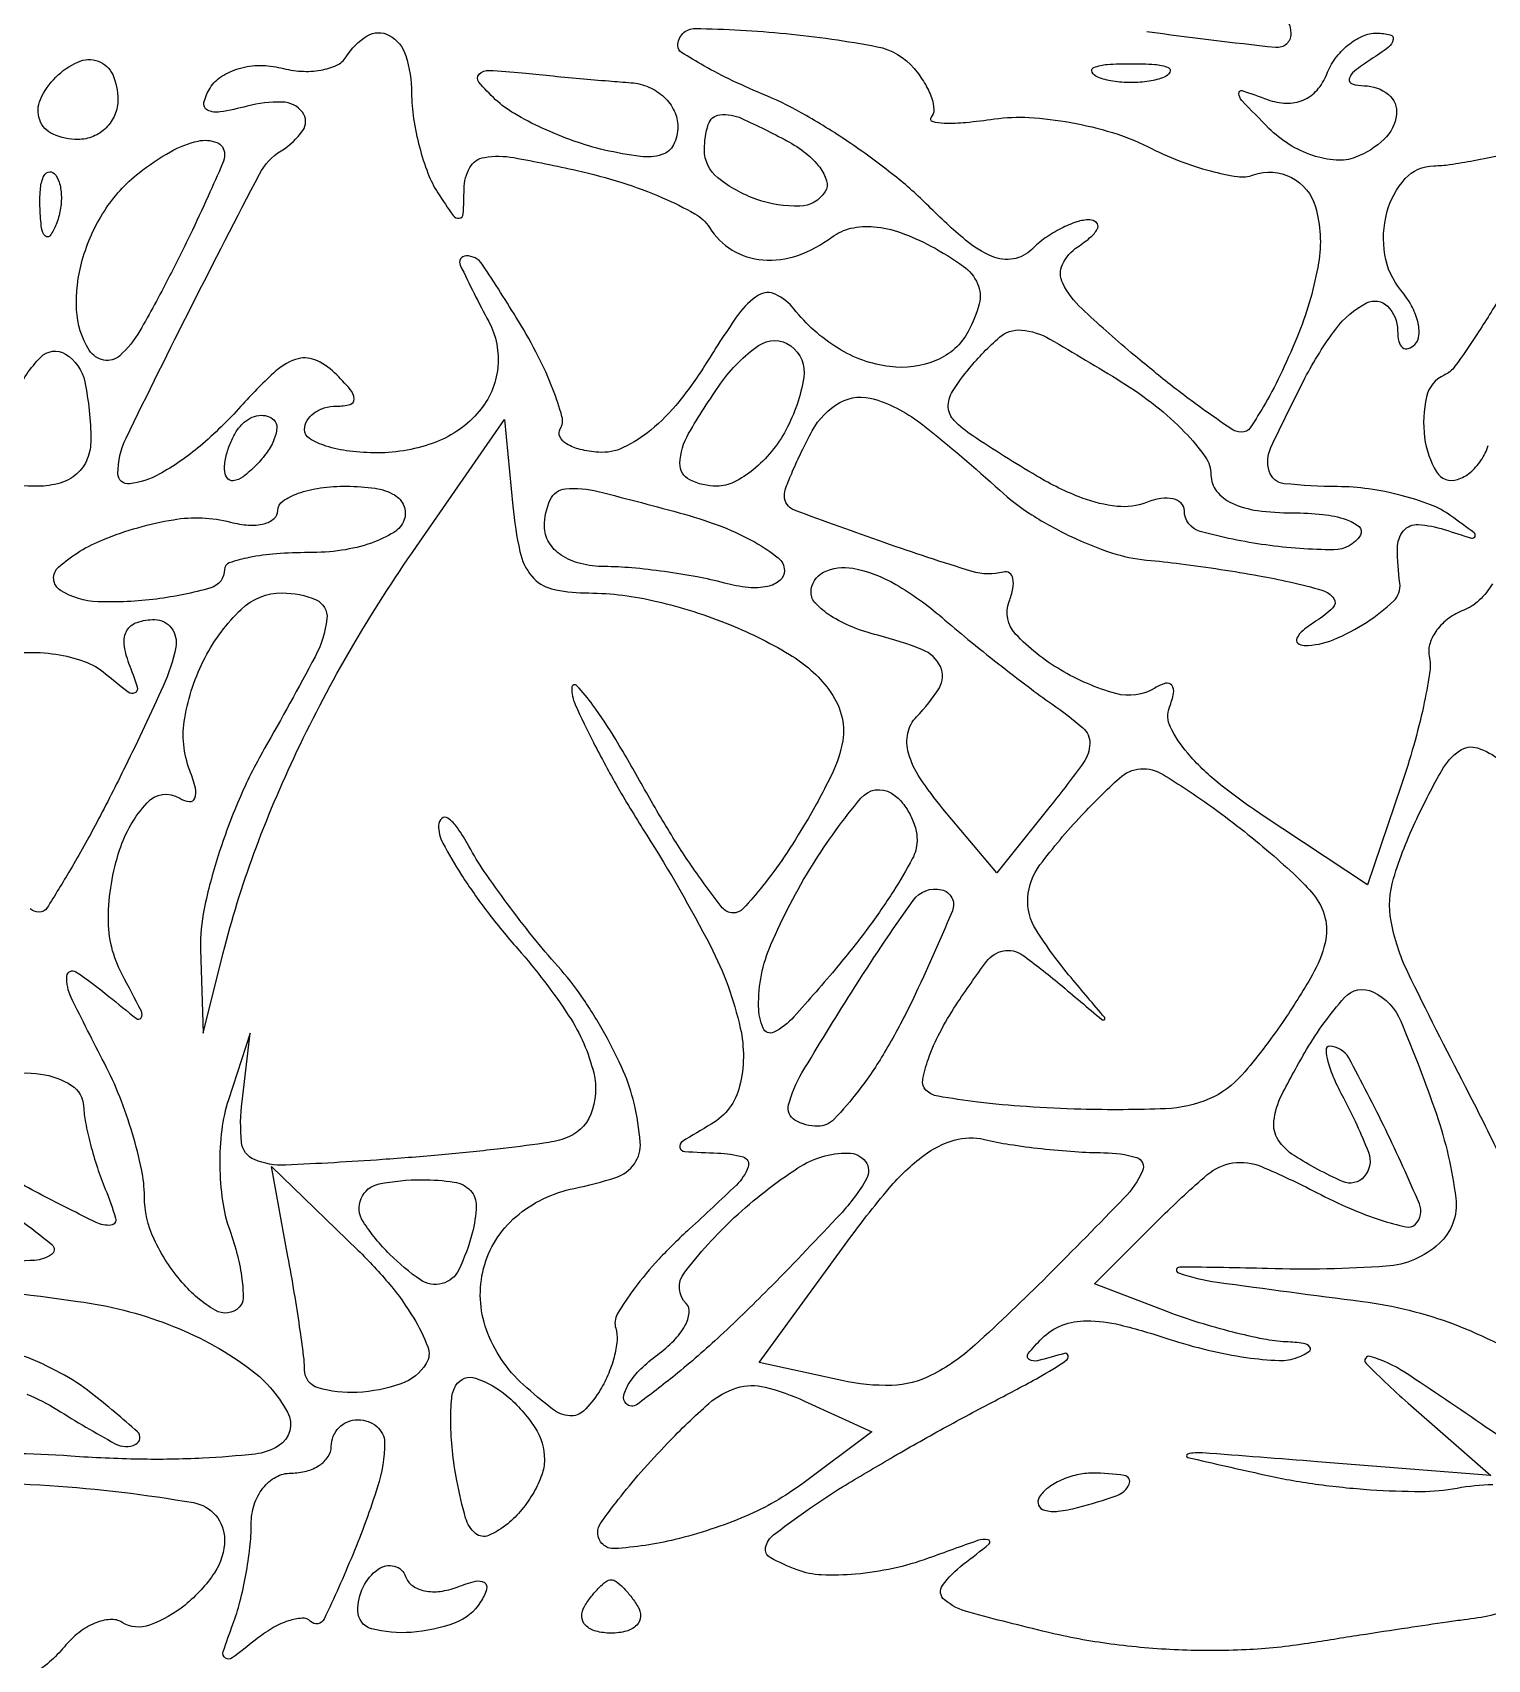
# Model space of a CAD drawing. Header units: inches. Extents: x -279 to 561, y -345 to 342.
# Drawn here: x -210.6333 to -210.2335, y -300.4028 to -299.9559 of the extents above; entities that cross this region are included whole.
import ezdxf

# ---------------------------------------------------------------- set-up
doc = ezdxf.new("R2010")
doc.units = ezdxf.units.IN
doc.header["$LTSCALE"] = 0.5
doc.header["$MEASUREMENT"] = 0

msp = doc.modelspace()

# ---------------------------------------------------------------- linework, layer by layer
for points in [[(-205.72684, -301.74723, -0.00001), (-206.54741, -301.74907, -0.000412)], [(-206.54191, -301.73765, -0.00001), (-205.72683, -301.73995, -0.41338)], [(-210.29224, -299.94954, -0.319395), (-210.28747, -299.95625, -0.445852), (-210.29167, -299.96003, -0.00717), (-210.32711, -299.95571, -0.014095)], [(-210.23212, -300.10734, -0.066848), (-210.23573, -300.11186, -0.099612), (-210.23998, -300.11455, 0.06671), (-210.24411, -300.1168, 0.072967), (-210.24736, -300.12001, 0.08212), (-210.24926, -300.12364, 0.128314), (-210.24948, -300.12714, -0.086656), (-210.24939, -300.13196, -0.014695), (-210.25107, -300.14103, -0.015667), (-210.25373, -300.15167, -0.013376), (-210.25717, -300.16272), (-210.26648, -300.18997), (-210.29562, -300.17068, -0.023706), (-210.30745, -300.16202, -0.04583), (-210.31585, -300.15385, -0.061979), (-210.32059, -300.14669, -0.209748), (-210.32085, -300.14122, 0.042127), (-210.31972, -300.13734, 0.216072), (-210.32022, -300.13521, 0.307895), (-210.32192, -300.13465, 0.069218), (-210.32488, -300.13595, -0.209406), (-210.3356, -300.13747, -0.06593), (-210.35082, -300.13096, -0.069417), (-210.36314, -300.12112, -0.28878), (-210.36491, -300.1122, 0.041749), (-210.36388, -300.10864, 0.098142), (-210.36387, -300.10589, 0.192127), (-210.36483, -300.10438, 0.224594), (-210.36649, -300.10409, -0.141685), (-210.37509, -300.10394, -0.009019), (-210.39927, -300.096, -0.005987), (-210.42393, -300.08708, -0.312561), (-210.42667, -300.08313, -0.091071), (-210.42628, -300.081, -0.01026), (-210.42442, -300.07642, -0.012168), (-210.42196, -300.07102, -0.009602), (-210.41903, -300.06529, -0.144549), (-210.4114, -300.05755, -0.205917), (-210.40191, -300.05661, -0.091126), (-210.3886, -300.06369, -0.017143), (-210.36751, -300.08163, 0.043006), (-210.35871, -300.08836, 0.030893), (-210.34789, -300.09436, 0.031404), (-210.33678, -300.0988, 0.05686), (-210.32721, -300.10079, -0.009073), (-210.3177, -300.10183, -0.005989), (-210.30681, -300.10336, -0.006027), (-210.29625, -300.1051, -0.011605), (-210.28785, -300.10679, -0.016286), (-210.27875, -300.10915, -0.173168), (-210.27571, -300.11137, -0.364943), (-210.27597, -300.11396, -0.051308), (-210.28052, -300.11754, 0.028419), (-210.28415, -300.12013, 0.110021), (-210.28586, -300.12228, 0.34936), (-210.28557, -300.12363, 0.171947), (-210.2838, -300.12425, 0.096981), (-210.27587, -300.1227, 0.047483), (-210.26671, -300.11791, 0.046411), (-210.25923, -300.112, 0.239905), (-210.25754, -300.10717, -0.031708), (-210.25821, -300.09755, -0.176117), (-210.2565, -300.09275, -0.241942), (-210.25251, -300.09105, -0.060432), (-210.24534, -300.09243, 0.003969), (-210.23786, -300.09477, 0.369295), (-210.23689, -300.09435, 0.360133), (-210.23715, -300.0933, 0.003906), (-210.24351, -300.08865, 0.064263), (-210.24915, -300.0856, 0.028727), (-210.25719, -300.08303, 0.027854), (-210.26613, -300.08125, 0.033778), (-210.27465, -300.08063, -0.024602), (-210.28935, -300.07982, -0.302308), (-210.29347, -300.07642, -0.184704), (-210.29299, -300.06989, -0.009804), (-210.28362, -300.05085, -0.041202), (-210.27517, -300.03737, -0.114125), (-210.26668, -300.03019, -0.326518), (-210.26092, -300.03111, -0.198206), (-210.25816, -300.03778, 0.055671), (-210.25783, -300.04074, 0.167549), (-210.25678, -300.04244, 0.255643), (-210.25524, -300.04272, 0.117684), (-210.25346, -300.04162, 0.18098), (-210.25229, -300.03906, 0.079558), (-210.25263, -300.03529, 0.063692), (-210.25434, -300.03094, 0.047527), (-210.25725, -300.02668, -0.133881), (-210.26167, -300.01694, -0.105017), (-210.2611, -300.00531, -0.120172), (-210.25607, -299.99604, -0.208518), (-210.24822, -299.9925, 0.032965), (-210.24386, -299.99216, 0.009632), (-210.23722, -299.99107, 0.009633), (-210.22977, -299.98955, 0.010183)], [(-210.22956, -300.02786, -0.012878), (-210.23637, -300.03881, -0.009524), (-210.2424, -300.04759, -0.133843), (-210.24534, -300.04999, 0.237517), (-210.25022, -300.05595, 0.086629), (-210.25075, -300.06715, 0.105128), (-210.24746, -300.07659, 0.350284), (-210.24171, -300.0787, 0.094371), (-210.23822, -300.07675, 0.069981), (-210.23526, -300.07345, 0.068159), (-210.23325, -300.06937, 0.079679)], [(-210.63561, -300.12622, -0.047708), (-210.62684, -300.12667, -0.051899), (-210.61908, -300.12864, -0.085068), (-210.61322, -300.13202, 0.009078), (-210.60701, -300.13699, 0.274603), (-210.6051, -300.13722, 0.385136), (-210.60445, -300.13575, 0.012781), (-210.60678, -300.12918, -0.060551), (-210.6081, -300.12387, -0.165623), (-210.60733, -300.12014, -0.184294), (-210.60453, -300.11791, -0.077596), (-210.5997, -300.11715, -0.237437), (-210.5951, -300.11947, -0.212083), (-210.59392, -300.12473, -0.057328), (-210.59738, -300.13547, -0.007321), (-210.60777, -300.15744, -0.007626), (-210.61563, -300.17287, -0.012026), (-210.62289, -300.18584, -0.006076), (-210.62931, -300.19639, -0.272986), (-210.6315, -300.19752, -0.148403), (-210.63397, -300.19663, -0.006248)], [(-210.22983, -300.26484, 0.008147), (-210.23953, -300.24547, -0.00695), (-210.25536, -300.21404, -0.068361), (-210.25996, -300.19997, -0.119272), (-210.25928, -300.18829, -0.037468), (-210.2529, -300.17184, -0.016329), (-210.24603, -300.15857, -0.112485), (-210.24115, -300.15316, -0.235252), (-210.2362, -300.15241, -0.094697), (-210.23004, -300.15578, 0.009204)], [(-210.22532, -300.38869, -0.051076), (-210.23985, -300.3919, 0.007864), (-210.24446, -300.3925, 0.000786), (-210.25546, -300.39415, 0.000988), (-210.26856, -300.39615, 0.000785), (-210.2827, -300.39837, -0.027553), (-210.29988, -300.40012, -0.022374), (-210.3184, -300.40016, -0.022226), (-210.337, -300.39854, -0.025972), (-210.35443, -300.3953, -0.006648), (-210.37598, -300.38983, -0.104757), (-210.3827, -300.38641, -0.400055), (-210.38321, -300.38245, -0.072712), (-210.37752, -300.37665, 0.009388), (-210.37039, -300.37102, 0.642127), (-210.37069, -300.36989, 0.128268), (-210.37361, -300.37014, 0.002811), (-210.38712, -300.37499, -0.034343), (-210.39681, -300.37779, -0.031214), (-210.40709, -300.37935, -0.032624), (-210.41648, -300.37957, -0.081202), (-210.42319, -300.37818, -0.031386), (-210.43054, -300.37481, -0.334913), (-210.43184, -300.37201, -0.177892), (-210.42965, -300.36857, -0.010446), (-210.41949, -300.36113, -0.01592), (-210.41067, -300.35536, -0.005482), (-210.39756, -300.34757, -0.005441), (-210.38291, -300.33928, -0.006281), (-210.36877, -300.33172, 0.006545), (-210.35669, -300.32525, 0.023842), (-210.34929, -300.32069, 0.300207), (-210.34872, -300.31931, 0.443558), (-210.34974, -300.3187, -0.011411), (-210.3571, -300.32075, -0.212043), (-210.35942, -300.32036, -0.442898), (-210.35966, -300.31878, -0.024513), (-210.35591, -300.3146, -0.105914), (-210.35038, -300.31099, -0.093205), (-210.34359, -300.30975, -0.05996), (-210.33441, -300.31089, -0.018695), (-210.32105, -300.31476, 0.020816), (-210.31028, -300.31782, 0.023656), (-210.29974, -300.31983, 0.023752), (-210.29074, -300.32067, 0.107885), (-210.28557, -300.31979, 0.045139), (-210.28253, -300.31823, 0.440289), (-210.2823, -300.31696, 0.199963), (-210.28403, -300.31596, 0.020491), (-210.28882, -300.31554, -0.036897), (-210.29494, -300.3148, -0.013481), (-210.30345, -300.31288, -0.01328), (-210.31268, -300.31028, -0.015487), (-210.3213, -300.30731), (-210.34143, -300.29965), (-210.32275, -300.28097, -0.019247), (-210.31057, -300.2697, -0.140143), (-210.30341, -300.26641, -0.139179), (-210.29557, -300.2674, -0.018893), (-210.28043, -300.27451, 0.016709), (-210.27112, -300.27894, 0.025111), (-210.26271, -300.28211, 0.022526), (-210.25587, -300.28397, 0.256756), (-210.25328, -300.28321, 0.306359), (-210.25219, -300.2776, 0.011787), (-210.26143, -300.25731, 0.012185), (-210.27161, -300.23752, 0.274388), (-210.27692, -300.23437, 0.429377), (-210.27784, -300.23534, 0.053519), (-210.27733, -300.23853, 0.037165), (-210.27572, -300.2431, 0.019363), (-210.27307, -300.24854, -0.029529), (-210.26619, -300.26345, -0.276085), (-210.26731, -300.27014, -0.333092), (-210.2733, -300.2715, -0.036296), (-210.28655, -300.2644, -0.107913), (-210.29097, -300.26003, -0.174575), (-210.29217, -300.25493, -0.088942), (-210.28999, -300.2477, -0.015892), (-210.28318, -300.23528, -0.048321), (-210.27276, -300.22099, -0.338515), (-210.26482, -300.21945, -0.179318), (-210.25728, -300.22748, -0.017105), (-210.24751, -300.25302, -0.052346), (-210.24218, -300.27612, -0.242621), (-210.24678, -300.28856, -0.169525), (-210.2613, -300.29478, -0.024678), (-210.29388, -300.29542, 0.006882), (-210.31812, -300.29503, 0.846699), (-210.31839, -300.29661, 0.049537), (-210.30779, -300.29915, 0.00192), (-210.26784, -300.30444, -0.058259), (-210.24259, -300.31073, -0.057756), (-210.21939, -300.32269, -0.079269)], [(-210.63694, -300.28196, -0.020592), (-210.62796, -300.28883, -0.493628), (-210.62807, -300.29156, -0.142824), (-210.63271, -300.29316, -0.004045), (-210.65398, -300.29398, 0.010978)], [(-210.66207, -300.29879, 0.001353), (-210.62081, -300.30442, -0.058035), (-210.59595, -300.31074, -0.064882), (-210.5742, -300.32247, -0.111112), (-210.56322, -300.33485, -0.399808), (-210.56566, -300.34413, -0.11149), (-210.57213, -300.34636, -0.015067), (-210.58654, -300.34751, -0.016758), (-210.60397, -300.34778, -0.013411), (-210.62272, -300.34694, 0.030474), (-210.65575, -300.3466, 0.035354)], [(-210.63487, -300.32994, -0.04486), (-210.62657, -300.33414, 0.013111), (-210.6106, -300.34353, 0.24304), (-210.60492, -300.34369, 0.533764), (-210.60444, -300.34028, 0.01709), (-210.61715, -300.32961, 0.042786), (-210.62557, -300.32411, 0.031168), (-210.63574, -300.31945, 0.031742)], [(-210.22427, -300.3449, -0.027145), (-210.23379, -300.33904, 0.00622), (-210.25624, -300.32389, 0.075154), (-210.26568, -300.31955, 0.772789), (-210.26683, -300.32148, 0.018477), (-210.2545, -300.33306), (-210.23252, -300.35222), (-210.28014, -300.34847, 0.000676), (-210.31175, -300.34602, 0.079146), (-210.31584, -300.34636, 0.790113), (-210.31583, -300.34729, 0.001964), (-210.29479, -300.35206, 0.020372), (-210.28071, -300.35459, 0.017193), (-210.26563, -300.35615, 0.017537), (-210.25178, -300.35662, 0.045289), (-210.24182, -300.3557, -0.041396), (-210.23204, -300.35473, -0.092303)], [(-210.67103, -300.3549, -0.032308), (-210.6286, -300.35499, -0.026018), (-210.58907, -300.35971, -0.365052), (-210.58052, -300.36986, -0.14804), (-210.58327, -300.37895, -0.076052), (-210.59137, -300.38783, -0.081582), (-210.6011, -300.39336, -0.230785), (-210.60867, -300.3926, 0.159572), (-210.61196, -300.3918, 0.080135), (-210.61615, -300.39283, 0.066523), (-210.62057, -300.39543, 0.053336), (-210.62454, -300.39929, -0.040832), (-210.62862, -300.40346, -0.039337), (-210.63336, -300.40696, -0.042017)]]:
    msp.add_lwpolyline(points, format="xyb")
for points in [[(-210.52912, -299.97246, 0.036048), (-210.52856, -299.97957, 0.026469), (-210.52696, -299.98733, 0.026958), (-210.52464, -299.99454, 0.052333), (-210.52191, -299.99993, 0.009483), (-210.5177, -300.00618, 0.283241), (-210.51603, -300.0069, 0.355874), (-210.51493, -300.0057, 0.012244), (-210.51469, -299.99888, -0.126785), (-210.51312, -299.993, -0.227493), (-210.50911, -299.9902, -0.085462), (-210.50101, -299.99027, -0.010571), (-210.48363, -299.99379, -0.021279), (-210.47138, -299.9971, -0.025399), (-210.46017, -300.00127, -0.02544), (-210.45125, -300.00568, -0.127634), (-210.44726, -300.0095, 0.1195), (-210.44102, -300.01566, 0.116622), (-210.4326, -300.01835, 0.103394), (-210.42302, -300.01711, 0.07715), (-210.4136, -300.0121, -0.104119), (-210.40838, -300.00967, -0.079683), (-210.40208, -300.00923, -0.063931), (-210.39474, -300.01085, -0.036514), (-210.38644, -300.01455, -0.031787), (-210.37751, -300.02008, -0.135427), (-210.37358, -300.02491, -0.170154), (-210.37316, -300.03041, -0.057839), (-210.37614, -300.03798, -0.171953), (-210.38487, -300.04593, -0.132201), (-210.39772, -300.04768, -0.107237), (-210.41193, -300.04263, -0.086794), (-210.42404, -300.03184, 0.113609), (-210.42907, -300.02782, 0.256024), (-210.4338, -300.02807, 0.102498), (-210.43931, -300.03329, 0.013682), (-210.44816, -300.04676, -0.031726), (-210.45562, -300.05727, -0.050056), (-210.46339, -300.06513, -0.062056), (-210.47095, -300.06993, -0.130123), (-210.47775, -300.07119, -0.039049), (-210.48282, -300.07041, -0.079034), (-210.48655, -300.06888, -0.140916), (-210.48837, -300.0669, -0.260037), (-210.48827, -300.06479, 0.209261), (-210.48779, -300.06136, 0.024487), (-210.49027, -300.05387, 0.026039), (-210.49432, -300.04485, 0.018474), (-210.49974, -300.03517, 0.010474), (-210.50972, -300.01955, 0.255117), (-210.51414, -300.01724, 0.544762), (-210.51574, -300.01981, 0.012295), (-210.50792, -300.03532, -0.150419), (-210.50544, -300.04804, -0.150674), (-210.51054, -300.05995, -0.125993), (-210.52247, -300.06839, -0.091622), (-210.53853, -300.07136, -0.030371), (-210.5462, -300.07089, -0.047184), (-210.55266, -300.06948, -0.060004), (-210.55716, -300.06742, -0.260947), (-210.55854, -300.06495, -0.136038), (-210.55786, -300.06251, -0.100317), (-210.55596, -300.06042, -0.086604), (-210.55311, -300.05902, -0.07124), (-210.54975, -300.05854, 0.065435), (-210.54604, -300.05805, 0.35515), (-210.54494, -300.05653, 0.166001), (-210.54598, -300.05394, 0.019894), (-210.55026, -300.04938, 0.099378), (-210.55573, -300.0458, 0.182815), (-210.56098, -300.0457, 0.103564), (-210.5671, -300.04943, 0.021202), (-210.576, -300.05854, -0.033846), (-210.58725, -300.06949, -0.050867), (-210.59853, -300.07725, -0.093953), (-210.60662, -300.07987, -0.451647), (-210.60982, -300.07706, -0.113887), (-210.60757, -300.06728, -0.003723), (-210.58959, -300.03108, -0.003287), (-210.57092, -299.99479, -0.134703), (-210.56494, -299.98837, 0.099432), (-210.55902, -299.98283, 0.330103), (-210.5591, -299.97781, 0.227776), (-210.56468, -299.97499, 0.069157), (-210.57434, -299.97613, -0.021386), (-210.5817, -299.97772, -0.15791), (-210.58521, -299.97721, -0.3546), (-210.58618, -299.97511, -0.07642), (-210.5845, -299.97114, -0.114125), (-210.58131, -299.96792, -0.071854), (-210.57646, -299.96576, -0.066134), (-210.57075, -299.96494, -0.066948), (-210.56505, -299.96564, 0.048966), (-210.55946, -299.96653, 0.056882), (-210.55408, -299.96624, 0.065833), (-210.5497, -299.96489, 0.147827), (-210.54713, -299.96261, -0.118157), (-210.5413, -299.95682, -0.267958), (-210.5353, -299.95668, -0.194273), (-210.53071, -299.96229, -0.074136)], [(-210.391, -299.9658, -0.037045), (-210.38813, -299.96983, -0.053121), (-210.38627, -299.97379, -0.066869), (-210.3856, -299.97712, -0.215927), (-210.38638, -299.97918, 0.576675), (-210.38608, -299.98029, 0.059304), (-210.38273, -299.98078, 0.029908), (-210.37678, -299.98058, 0.013255), (-210.36897, -299.97965, -0.051493), (-210.35942, -299.97924, -0.029664), (-210.34797, -299.98061, -0.029365), (-210.33652, -299.98338, -0.043001), (-210.3269, -299.98725, 0.024097), (-210.31822, -299.99112, 0.027833), (-210.30962, -299.99393, 0.028602), (-210.30218, -299.99546, 0.123528), (-210.29773, -299.99502, -0.209139), (-210.28735, -299.99571, -0.206183), (-210.28073, -300.00381, -0.112437), (-210.27989, -300.01918, -0.053189), (-210.28533, -300.03839, -0.014052), (-210.2899, -300.04891, -0.021354), (-210.2945, -300.05774, -0.017163), (-210.29871, -300.06447, -0.260777), (-210.30107, -300.06567, -0.139009), (-210.30398, -300.06471, -0.007605), (-210.31193, -300.05916, -0.011336), (-210.32126, -300.05211, -0.008005), (-210.33143, -300.04378, -0.012216), (-210.34497, -300.03175, -0.088213), (-210.35019, -300.02479, -0.232194), (-210.35025, -300.0196, -0.135662), (-210.34608, -300.01479, 0.03039), (-210.34234, -300.01196, 0.111544), (-210.34058, -300.00959, 0.329115), (-210.34091, -300.00809, 0.177482), (-210.34278, -300.00737, 0.083329), (-210.34632, -300.00791, 0.03837), (-210.35063, -300.00971, 0.036619), (-210.35498, -300.01234, 0.04193), (-210.3587, -300.01548, -0.156117), (-210.36374, -300.01808, -0.141642), (-210.36957, -300.0174, -0.07646), (-210.37694, -300.01289, -0.020817), (-210.38702, -300.00361, 0.028705), (-210.39649, -299.99517, 0.018259), (-210.40839, -299.98642, 0.018337), (-210.42073, -299.97866, 0.032127), (-210.43154, -299.97331, -0.011622), (-210.44091, -299.96914, -0.017772), (-210.4488, -299.96505, -0.012553), (-210.45496, -299.96137, -0.257271), (-210.45597, -299.95954, -0.418869), (-210.45116, -299.9548, -0.020075), (-210.42628, -299.9562, -0.023121), (-210.40117, -299.9598, -0.17409)], [(-210.26549, -299.9633, 0.021149), (-210.27005, -299.96652, 0.167501), (-210.27144, -299.96865, 0.405416), (-210.27065, -299.97002, 0.066727), (-210.26732, -299.97051, -0.168741), (-210.2607, -299.9729, -0.258364), (-210.25847, -299.97843, -0.173698), (-210.26187, -299.98521, -0.099073), (-210.26972, -299.99017, -0.110482), (-210.27505, -299.99096, -0.062228), (-210.28148, -299.98967, -0.057484), (-210.28798, -299.98663, -0.059779), (-210.29353, -299.98222, -0.003948), (-210.30096, -299.97459, -0.181059), (-210.30181, -299.97261, -0.526047), (-210.30084, -299.97187, -0.010538), (-210.29391, -299.97431, 0.082951), (-210.28877, -299.97533, 0.108607), (-210.28408, -299.97444, 0.111085), (-210.28028, -299.9717, 0.089949), (-210.27765, -299.96738, -0.066565), (-210.27528, -299.96303, -0.062902), (-210.2718, -299.95936, -0.06745), (-210.2678, -299.95689, -0.107866), (-210.26389, -299.95608, -0.053381), (-210.26019, -299.95653, -0.412224), (-210.25935, -299.95786, -0.178005), (-210.26067, -299.95993, -0.01849)], [(-210.60982, -299.97429, -0.099038), (-210.61066, -299.97848, -0.097945), (-210.61305, -299.98205, -0.097945), (-210.61662, -299.98444, -0.099038), (-210.62081, -299.98528, -0.103678), (-210.62763, -299.98385, -0.206496), (-210.63132, -299.97989, -0.193059), (-210.6311, -299.97426, -0.091649), (-210.62692, -299.96818, -0.091649), (-210.62084, -299.964, -0.193059), (-210.61521, -299.96378, -0.206496), (-210.61125, -299.96747, -0.103678)], [(-210.32227, -299.96815, -0.057986), (-210.32644, -299.9693, -0.037979), (-210.33143, -299.96967, -0.037979), (-210.33641, -299.9693, -0.057986), (-210.34058, -299.96815, -0.174857), (-210.34212, -299.96678, -0.447206), (-210.34167, -299.96554, -0.078554), (-210.33796, -299.96468, -0.017491), (-210.33143, -299.96446, -0.017491), (-210.32489, -299.96468, -0.078554), (-210.32118, -299.96554, -0.447206), (-210.32073, -299.96678, -0.174857)], [(-210.46879, -299.96969, -0.083816), (-210.4639, -299.97089, -0.087146), (-210.45974, -299.97362, -0.092751), (-210.45695, -299.97744, -0.11193), (-210.45597, -299.98175, -0.11728), (-210.45715, -299.98673, -0.201533), (-210.46034, -299.98945, -0.110004), (-210.46622, -299.98997, -0.024966), (-210.47612, -299.98817, -0.027796), (-210.48455, -299.9857, -0.023008), (-210.49321, -299.98217, -0.023615), (-210.50087, -299.97818, -0.055982), (-210.50602, -299.97435, -0.02741), (-210.51065, -299.96953, -0.391832), (-210.51057, -299.96735, -0.212936), (-210.50782, -299.96629, -0.012597), (-210.4987, -299.967, 0.001847), (-210.49122, -299.96774, 0.001328), (-210.48287, -299.96851, 0.001341), (-210.47491, -299.96921, 0.002901)], [(-210.42598, -299.98564, -0.043331), (-210.42076, -299.98905, -0.065456), (-210.41697, -299.99292, -0.088432), (-210.41509, -299.99663, -0.214579), (-210.41548, -299.99961, -0.254045), (-210.42247, -300.00361, -0.089361), (-210.43427, -300.00175, -0.086563), (-210.44496, -299.99581, -0.226509), (-210.44865, -299.98809, -0.075646), (-210.44759, -299.98113, -0.298821), (-210.4444, -299.97851, -0.135007), (-210.43839, -299.97949, -0.015476)], [(-210.58052, -299.98923, -0.102139), (-210.58106, -299.99188, -0.004125), (-210.58503, -300.00087, -0.007083), (-210.59, -300.01148, -0.004942), (-210.59589, -300.02331, -0.013543), (-210.6038, -300.03783, -0.07675), (-210.60932, -300.04467, -0.237525), (-210.61372, -300.0459, -0.206845), (-210.6177, -300.04316, -0.129568), (-210.62117, -300.03207, -0.079873), (-210.6196, -300.01839, -0.074326), (-210.61355, -300.00493, -0.083749), (-210.60402, -299.99444, -0.037573), (-210.59539, -299.98865, -0.074667), (-210.58773, -299.9857, -0.14911), (-210.58266, -299.9861, -0.308401)], [(-210.6268, -300.00863, -0.054073), (-210.62842, -300.01168, -0.470617), (-210.62976, -300.01181, -0.168741), (-210.63079, -300.00967, -0.018894), (-210.63122, -300.0042, -0.028489), (-210.63114, -299.9991, -0.077125), (-210.63033, -299.99559, -0.208169), (-210.62898, -299.99425, -0.296942), (-210.62738, -299.99459, -0.126455), (-210.62596, -299.99698, -0.060344), (-210.62538, -300.00054, -0.05415), (-210.62565, -300.00462, -0.051402)], [(-210.42625, -300.06508, -0.049479), (-210.4302, -300.07099, -0.049824), (-210.43523, -300.07598, -0.054551), (-210.44053, -300.0794, -0.116656), (-210.44524, -300.08052, -0.115717), (-210.45268, -300.07877, -0.29543), (-210.45538, -300.07422, -0.122986), (-210.453, -300.06606, -0.020619), (-210.44413, -300.05223, -0.088366), (-210.43377, -300.0419, -0.31765), (-210.42494, -300.04197, -0.285355), (-210.42135, -300.05067, -0.082004)], [(-210.33412, -300.05181, -0.028203), (-210.32468, -300.05841, -0.034577), (-210.3167, -300.06563, -0.03703), (-210.31104, -300.07245, -0.155775), (-210.30945, -300.07745, 0.170947), (-210.3079, -300.08185, 0.115351), (-210.30367, -300.08516, 0.075421), (-210.29667, -300.0872, 0.033279), (-210.28704, -300.08784, -0.025907), (-210.2787, -300.08828, -0.05328), (-210.27232, -300.08964, -0.097437), (-210.26876, -300.09163, -0.370513), (-210.2684, -300.09395, -0.261485), (-210.2757, -300.098, -0.032997), (-210.29438, -300.09665, -0.03278), (-210.31244, -300.09293, -0.337496), (-210.31677, -300.08724, 0.199757), (-210.31763, -300.08519, 0.142917), (-210.31983, -300.08399, 0.0938), (-210.3232, -300.0839, 0.051703), (-210.32719, -300.08498, -0.117137), (-210.33524, -300.08605, -0.066666), (-210.34485, -300.08377, -0.042223), (-210.35733, -300.07773, -0.013249), (-210.37491, -300.06667, -0.049738), (-210.37998, -300.06251, -0.185493), (-210.38163, -300.0588, -0.154935), (-210.3805, -300.05451, -0.032055), (-210.37585, -300.04811, -0.039273), (-210.3676, -300.03962, -0.205199), (-210.36154, -300.03764, -0.108955), (-210.35376, -300.04009, -0.007742)], [(-210.61726, -300.0677, -0.095184), (-210.61823, -300.07301, -0.119898), (-210.62109, -300.0771, -0.110073), (-210.62572, -300.07965, -0.071148), (-210.6318, -300.08052, -0.031462), (-210.64236, -300.07985, -0.312593), (-210.64549, -300.07704, -0.158106), (-210.64504, -300.0715, -0.008351), (-210.63786, -300.05501, -0.087031), (-210.63104, -300.04508, -0.350371), (-210.62424, -300.04424, -0.207401), (-210.61893, -300.05184, -0.048047)], [(-210.48163, -300.10982, -0.054843), (-210.46298, -300.11187, -0.039347), (-210.44293, -300.11803, -0.040243), (-210.42529, -300.1267, -0.095967), (-210.41444, -300.13638, -0.094512), (-210.41103, -300.14323, -0.111327), (-210.41065, -300.15045, -0.071229), (-210.41357, -300.15951, -0.019742), (-210.42066, -300.17268, -0.014829), (-210.42671, -300.18228, -0.021265), (-210.43268, -300.19038, -0.017913), (-210.43797, -300.1965, -0.208377), (-210.44081, -300.19774, -0.230719), (-210.44373, -300.19632, -0.011443), (-210.45029, -300.18752, -0.016527), (-210.45774, -300.17627, -0.011007), (-210.46555, -300.16294, 0.00921), (-210.47301, -300.15011, 0.020145), (-210.47928, -300.14063, 0.033106), (-210.48368, -300.13532, 0.66986), (-210.4851, -300.13586, 0.112998), (-210.48415, -300.1405, 0.010906), (-210.47912, -300.15094, 0.013422), (-210.47245, -300.16323, 0.010215), (-210.46451, -300.17634, -0.021707), (-210.447, -300.2068, -0.064741), (-210.43879, -300.22935, -0.116105), (-210.43897, -300.24532, -0.20293), (-210.44677, -300.25574, 0.006788), (-210.4547, -300.2605, 0.319843), (-210.45539, -300.26214, 0.334315), (-210.45407, -300.26327, 0.007114), (-210.44498, -300.26367, -0.062479), (-210.43801, -300.26476, -0.43702), (-210.43662, -300.2675, -0.11228), (-210.43988, -300.27247, -0.007042), (-210.45276, -300.28453, 0.02003), (-210.46119, -300.29285, 0.028173), (-210.46796, -300.30096, 0.027513), (-210.47259, -300.30797, 0.211909), (-210.47302, -300.31179, -0.100695), (-210.47267, -300.31516, -0.040314), (-210.47348, -300.31976, -0.037809), (-210.4752, -300.32472, -0.03896), (-210.47762, -300.32932, -0.058333), (-210.48183, -300.33452, -0.221197), (-210.48567, -300.33588, -0.140514), (-210.49039, -300.33402, -0.020151), (-210.49843, -300.3273, -0.12302), (-210.50854, -300.31221, -0.151028), (-210.50932, -300.29535, -0.153589), (-210.50046, -300.28118, -0.128155), (-210.48444, -300.2734, 0.029931), (-210.47298, -300.27038, 0.161867), (-210.46788, -300.2666, 0.175761), (-210.46628, -300.26071, 0.036657), (-210.46799, -300.24996, 0.045798), (-210.47089, -300.24127, 0.02356), (-210.476, -300.23098, 0.023205), (-210.4823, -300.22081, 0.032319), (-210.4889, -300.21239, -0.012907), (-210.49577, -300.20431, -0.009943), (-210.50285, -300.19515, -0.010075), (-210.50914, -300.18633, -0.023543), (-210.51338, -300.17942, 0.024334), (-210.51652, -300.17434, 0.091221), (-210.51915, -300.17169, 0.345664), (-210.52081, -300.17179, 0.207919), (-210.52169, -300.17367, 0.12987), (-210.52052, -300.17856, 0.019634), (-210.51539, -300.18731, 0.020903), (-210.50833, -300.19737, 0.016711), (-210.49993, -300.20761, -0.035029), (-210.48589, -300.22605, -0.085008), (-210.47908, -300.24169, -0.156682), (-210.47987, -300.25299, -0.22441), (-210.48711, -300.25972, -0.042958), (-210.49282, -300.261, -0.005235), (-210.50558, -300.26261, -0.006176), (-210.52081, -300.26417, -0.005058), (-210.53712, -300.26548, -0.006393), (-210.56376, -300.267, -0.109491), (-210.57232, -300.26549, -0.277715), (-210.57586, -300.26072, -0.053692), (-210.57572, -300.24952), (-210.57346, -300.23071), (-210.57945, -300.24902, 0.049242), (-210.58129, -300.25731, 0.032185), (-210.58182, -300.2671, 0.0323), (-210.5811, -300.2768, 0.052135), (-210.57911, -300.28484, -0.023689), (-210.57696, -300.29181, -0.03212), (-210.57573, -300.29828, -0.033415), (-210.57543, -300.30354, -0.196378), (-210.57647, -300.30603, -0.342218), (-210.5831, -300.30687, -0.08242), (-210.59215, -300.29927, -0.066934), (-210.5999, -300.28731, -0.109971), (-210.60254, -300.2756, 0.050657), (-210.60332, -300.26815, 0.021642), (-210.60579, -300.25843, 0.021149), (-210.60934, -300.2482, 0.026066), (-210.61353, -300.23903, -0.006293), (-210.62266, -300.22097, -0.131547), (-210.62382, -300.21508, -0.575323), (-210.62141, -300.21389, -0.02616), (-210.61229, -300.22065, 0.005401), (-210.60474, -300.22674, 0.45129), (-210.60344, -300.22651, 0.260356), (-210.60338, -300.22472, 0.003492), (-210.60866, -300.21464, -0.125651), (-210.61244, -300.19916, -0.076374), (-210.60937, -300.18047, -0.105531), (-210.60182, -300.16747, -0.361759), (-210.59285, -300.1662, 0.107177), (-210.59017, -300.16715, 0.350212), (-210.58868, -300.16624, 0.150133), (-210.58853, -300.16342, 0.03005), (-210.59007, -300.15856, -0.135175), (-210.59147, -300.14421, -0.077411), (-210.58587, -300.1276, -0.081705), (-210.57593, -300.11434, -0.193523), (-210.56469, -300.10982, -0.102472), (-210.55537, -300.11175, -0.33049), (-210.55239, -300.11691, -0.093884), (-210.55565, -300.12738, -0.007616), (-210.56962, -300.1527, 0.028641), (-210.57654, -300.1666, 0.024213), (-210.58227, -300.18199, 0.024916), (-210.58612, -300.19657, 0.060278), (-210.5871, -300.20764), (-210.58635, -300.23071), (-210.58086, -300.20873, -0.027229), (-210.57244, -300.18139, -0.022579), (-210.56062, -300.15332, -0.021521), (-210.54566, -300.12504, -0.019308), (-210.52781, -300.09708), (-210.50359, -300.0622), (-210.5013, -300.08601, 0.028633), (-210.49937, -300.09848, 0.12054), (-210.4961, -300.10524, 0.159455), (-210.49063, -300.1087, 0.062038)], [(-210.57185, -300.07478, -0.034019), (-210.57544, -300.07791, -0.131573), (-210.57816, -300.07902, -0.290264), (-210.57983, -300.07823, -0.142677), (-210.58052, -300.07588, -0.054831), (-210.58016, -300.07262, -0.038674), (-210.57908, -300.0691, -0.039129), (-210.57751, -300.06585, -0.063896), (-210.57563, -300.06342, -0.075941), (-210.57348, -300.06184, -0.089268), (-210.57107, -300.06109, -0.100736), (-210.56878, -300.06126, -0.128169), (-210.56697, -300.06233, -0.212536), (-210.56616, -300.06442, -0.080535), (-210.56684, -300.06755, -0.061283), (-210.56881, -300.07118, -0.041736)], [(-210.53115, -300.08968, -0.174105), (-210.53397, -300.09319, -0.054504), (-210.54016, -300.09612, -0.046994), (-210.54833, -300.09812, -0.037132), (-210.55741, -300.09876, 0.019196), (-210.56627, -300.09908, 0.031118), (-210.57373, -300.1001, 0.032469), (-210.57921, -300.10157, 0.321105), (-210.58052, -300.1034, -0.334895), (-210.58432, -300.10844, -0.037925), (-210.59922, -300.1115, -0.040496), (-210.61537, -300.11224, -0.130286), (-210.62559, -300.10914, -0.503923), (-210.62612, -300.10273, -0.084952), (-210.61376, -300.09513, -0.05327), (-210.59458, -300.08971, -0.106601), (-210.5789, -300.09039, 0.046375), (-210.57391, -300.09121, 0.078487), (-210.5697, -300.09085, 0.116483), (-210.56691, -300.08941, 0.219438), (-210.56587, -300.08716, -0.247078), (-210.56452, -300.08461, -0.066209), (-210.56031, -300.08247, -0.051087), (-210.55419, -300.081, -0.033329), (-210.54694, -300.08052, -0.036356), (-210.53912, -300.08109, -0.095361), (-210.53383, -300.08293, -0.166089), (-210.53126, -300.08589, -0.181207)], [(-210.45414, -300.08823, -0.024842), (-210.44362, -300.09172, -0.035639), (-210.43474, -300.09592, -0.038791), (-210.42837, -300.10019, -0.22966), (-210.42667, -300.1037, -0.221517), (-210.42794, -300.10644, -0.12421), (-210.43132, -300.10807, -0.077703), (-210.43659, -300.10834, -0.039057), (-210.44315, -300.10712, 0.01952), (-210.45066, -300.10541, 0.011897), (-210.45964, -300.10397, 0.011917), (-210.46862, -300.10295, 0.020614), (-210.47612, -300.1026, -0.058056), (-210.48273, -300.10179, -0.088772), (-210.48801, -300.09946, -0.110063), (-210.49139, -300.0959, -0.135856), (-210.4926, -300.09151, -0.106177), (-210.49104, -300.08425, -0.272096), (-210.48682, -300.08125, -0.082844), (-210.47781, -300.08198, -0.006321)], [(-210.38344, -300.11651, 0.007175), (-210.37623, -300.12259, 0.004933), (-210.36788, -300.12929, 0.004973), (-210.35971, -300.13557, 0.010086), (-210.35314, -300.14032, -0.027066), (-210.34469, -300.14689, -0.222069), (-210.34275, -300.15123, -0.153817), (-210.34449, -300.15643, -0.011527), (-210.35363, -300.16843), (-210.36826, -300.18675), (-210.3831, -300.16909, -0.02859), (-210.38942, -300.16065, -0.076724), (-210.39255, -300.15385, -0.120469), (-210.39276, -300.14834, -0.147123), (-210.39033, -300.14382, 0.059347), (-210.38409, -300.13589, 0.253928), (-210.38379, -300.13008, 0.188234), (-210.38874, -300.12544, 0.033577), (-210.40103, -300.12147, -0.034719), (-210.40804, -300.11918, -0.046776), (-210.41396, -300.11611, -0.05533), (-210.41808, -300.11277, -0.196992), (-210.41934, -300.10968, -0.284773), (-210.41592, -300.10416, -0.163708), (-210.40789, -300.10306, -0.085136), (-210.39606, -300.10749, -0.046717)], [(-210.28132, -300.19265, -0.112787), (-210.27812, -300.19899, -0.12055), (-210.27809, -300.20593, -0.071765), (-210.28163, -300.2148, -0.018864), (-210.28979, -300.22779, -0.0292), (-210.3009, -300.2422, -0.112695), (-210.30996, -300.24882, -0.092559), (-210.32193, -300.25152, -0.016154), (-210.34517, -300.25165, -0.009946), (-210.36018, -300.25094, -0.014013), (-210.37353, -300.24967, -0.010158), (-210.38446, -300.24809, -0.15673), (-210.38779, -300.24638, -0.248031), (-210.38866, -300.24357, -0.038776), (-210.38709, -300.23777, -0.035497), (-210.38397, -300.23064, -0.024001), (-210.37947, -300.22299, -0.015449), (-210.37113, -300.21109, -0.184696), (-210.36647, -300.20814, -0.207716), (-210.36131, -300.20925, -0.020135), (-210.351, -300.21727, 0.000406), (-210.33948, -300.22698, 0.316233), (-210.33876, -300.22705, 0.465677), (-210.33866, -300.22649, 0.000465), (-210.34791, -300.21548, -0.033668), (-210.3575, -300.2024, -0.158741), (-210.35977, -300.1935, -0.146254), (-210.35645, -300.18455, -0.027184), (-210.34503, -300.17098, -0.018526), (-210.3346, -300.16067, -0.168575), (-210.32882, -300.15817, -0.158709), (-210.32256, -300.15971, -0.015923), (-210.30958, -300.16834, -0.012247), (-210.3014, -300.17447, -0.010689), (-210.29313, -300.18128, -0.010809), (-210.28593, -300.18776, -0.03109)], [(-210.39023, -300.17802, -0.11893), (-210.39152, -300.18286, -0.017206), (-210.39671, -300.19172, -0.018689), (-210.40374, -300.20193, -0.015015), (-210.41201, -300.21239, -0.007684), (-210.42404, -300.22624, -0.09342), (-210.42959, -300.2305, -0.437473), (-210.43255, -300.22939, -0.094639), (-210.43377, -300.22338, -0.104648), (-210.43039, -300.20644, -0.038086), (-210.41899, -300.18462, -0.034579), (-210.40564, -300.1662, -0.37308), (-210.39725, -300.16484, -0.077497), (-210.3945, -300.16719, -0.054749), (-210.39221, -300.17055, -0.054428), (-210.39069, -300.17436, -0.073673)], [(-210.3923, -300.22336, -0.020931), (-210.39912, -300.23598, -0.028947), (-210.40633, -300.24663, -0.028751), (-210.41302, -300.25441, -0.20286), (-210.41751, -300.25633, -0.135442), (-210.42378, -300.25461, -0.331766), (-210.42551, -300.25045, -0.073719), (-210.42186, -300.24165, -0.005552), (-210.40826, -300.21957, -0.013681), (-210.39132, -300.1943, -0.305488), (-210.38347, -300.19135, -0.461173), (-210.38052, -300.19711, -0.015673)], [(-210.61924, -300.25085, 0.039006), (-210.61872, -300.25531, 0.015565), (-210.61735, -300.26131, 0.015292), (-210.61546, -300.26771, 0.018615), (-210.61329, -300.27357, -0.025357), (-210.61045, -300.28157, -0.473009), (-210.61176, -300.28351, -0.139169), (-210.61581, -300.28276, -0.004516), (-210.63073, -300.27522, -0.024391), (-210.64509, -300.26688, -0.108113), (-210.65191, -300.25999, -0.21166), (-210.65289, -300.25344, -0.129796), (-210.6489, -300.24658, -0.141954), (-210.64125, -300.24237, -0.091374), (-210.63107, -300.24197, -0.10581), (-210.62254, -300.24512, -0.246828)], [(-210.33885, -300.26358, -0.071642), (-210.3299, -300.26491, -0.455444), (-210.32823, -300.2686, -0.084941), (-210.33328, -300.27598, -0.004047), (-210.35439, -300.29743, -0.011753), (-210.3743, -300.31643, -0.066988), (-210.38631, -300.32473, -0.111241), (-210.39717, -300.32749, -0.061049), (-210.41089, -300.3262), (-210.43364, -300.3212), (-210.41001, -300.2888, -0.017562), (-210.39786, -300.27333, -0.056142), (-210.38835, -300.26432, -0.091109), (-210.37998, -300.26013, -0.130533), (-210.37172, -300.25994, 0.020973), (-210.36481, -300.2613, 0.010671), (-210.35602, -300.26247, 0.010582), (-210.34689, -300.26328, 0.015573)], [(-210.43016, -300.30014, -0.010615), (-210.44423, -300.31382, -0.017568), (-210.45673, -300.32469, -0.011745), (-210.46717, -300.33274, -0.370328), (-210.47017, -300.33251, -0.264195), (-210.47079, -300.33025, -0.081108), (-210.46933, -300.32689, -0.057295), (-210.46614, -300.32298, -0.034763), (-210.46157, -300.31913, 0.041028), (-210.45706, -300.31522, 0.066187), (-210.45401, -300.31116, 0.094205), (-210.45282, -300.30759, 0.234336), (-210.45367, -300.30505, -0.375221), (-210.45424, -300.29666, -0.042838), (-210.44044, -300.28143, -0.042994), (-210.42294, -300.26776, -0.145316), (-210.40918, -300.26368, -0.231435), (-210.4044, -300.26601, -0.304754), (-210.40408, -300.27072, -0.057415), (-210.41126, -300.28044, -0.006559)], [(-210.52509, -300.32151, -0.172186), (-210.53204, -300.32708, -0.071266), (-210.54404, -300.32943, -0.083271), (-210.5548, -300.32818, -0.333906), (-210.55854, -300.3232, 0.031951), (-210.55879, -300.31936, 0.004373), (-210.55988, -300.31141, 0.005012), (-210.56135, -300.302, 0.004217), (-210.56309, -300.29206), (-210.56765, -300.26734), (-210.54387, -300.29037, -0.026421), (-210.53512, -300.29978, -0.038309), (-210.52854, -300.30902, -0.043171), (-210.52467, -300.31691, -0.235096)], [(-210.51246, -300.28565, -0.046842), (-210.51614, -300.29575, -0.222158), (-210.52076, -300.29956, -0.217922), (-210.52671, -300.29851, -0.045152), (-210.5351, -300.29152, -0.050797), (-210.54246, -300.28248, -0.252468), (-210.54301, -300.27618, -0.246838), (-210.53803, -300.27216, -0.049034), (-210.52626, -300.271, -0.036036), (-210.51741, -300.27164, -0.169429), (-210.51296, -300.27396, -0.201856), (-210.51135, -300.27826, -0.05366)], [(-210.4926, -300.34793, -0.087194), (-210.49333, -300.35206, -0.04346), (-210.49557, -300.35688, -0.041381), (-210.49884, -300.36162, -0.04779), (-210.50271, -300.36551, -0.07247), (-210.50797, -300.36872, -0.284269), (-210.51157, -300.36817, -0.149938), (-210.51427, -300.36395, -0.020526), (-210.51669, -300.35363, -0.020775), (-210.5179, -300.34543, -0.024228), (-210.51835, -300.33758, -0.02423), (-210.51809, -300.331, -0.116922), (-210.51692, -300.32747, -0.349902), (-210.51152, -300.32553, -0.092864), (-210.50296, -300.33036, -0.073611), (-210.49522, -300.33911, -0.14535)], [(-210.42164, -300.35441, -0.059728), (-210.4373, -300.36342, -0.041592), (-210.4567, -300.36984, -0.04399), (-210.47333, -300.37233, -0.43207), (-210.47795, -300.36798, -0.155499), (-210.47709, -300.36526, -0.011208), (-210.47232, -300.35885, -0.014867), (-210.46613, -300.35137, -0.010659), (-210.45879, -300.34338, -0.02147), (-210.44743, -300.3325, -0.106054), (-210.43974, -300.3282, -0.137041), (-210.43198, -300.328, -0.045298), (-210.42113, -300.3318), (-210.40264, -300.34022)], [(-210.53656, -300.34317, -0.077647), (-210.53847, -300.3554, -0.020516), (-210.5453, -300.37404, -0.013971), (-210.55318, -300.39169, -0.516896), (-210.55688, -300.39232, 0.215334), (-210.5592, -300.39145, 0.065699), (-210.56298, -300.39219, 0.052459), (-210.56748, -300.39425, 0.036717), (-210.57206, -300.39744, -0.01042), (-210.5784, -300.40237, -0.323567), (-210.58028, -300.4024, -0.330167), (-210.58087, -300.40063, -0.010639), (-210.57823, -300.39312, 0.027598), (-210.5763, -300.38696, 0.016827), (-210.57467, -300.37951, 0.016846), (-210.57355, -300.372, 0.028475), (-210.57319, -300.36564, -0.076657), (-210.57236, -300.36027, -0.089645), (-210.56996, -300.35572, -0.100761), (-210.56639, -300.35267, -0.127041), (-210.5622, -300.35159, 0.064853), (-210.558, -300.35104, 0.082425), (-210.55444, -300.34944, 0.098894), (-210.55206, -300.34706, 0.148195), (-210.55121, -300.34426, -0.099038), (-210.55065, -300.34147, -0.097945), (-210.54906, -300.33909, -0.097945), (-210.54668, -300.3375, -0.099038), (-210.54389, -300.33694, -0.083728), (-210.54109, -300.33741, -0.092969), (-210.53871, -300.33877, -0.100534), (-210.53712, -300.34079, -0.116792)], [(-210.35665, -300.35823, 0.236417), (-210.35684, -300.36037, 0.238295), (-210.35524, -300.3618, 0.095442), (-210.35145, -300.36206, 0.033809), (-210.34609, -300.36104, 0.020231), (-210.33527, -300.35774, 0.209047), (-210.33193, -300.35464, 0.493596), (-210.33327, -300.35223, 0.036651), (-210.34198, -300.35159, 0.056553), (-210.34633, -300.35208, 0.049897), (-210.35064, -300.35354, 0.052741), (-210.3543, -300.35569, 0.095554)], [(-210.51657, -300.3829, -0.028475), (-210.51156, -300.3813, -0.207409), (-210.50912, -300.38168, -0.345663), (-210.50849, -300.38346, -0.056974), (-210.51015, -300.38698, -0.167306), (-210.51718, -300.39273, -0.070409), (-210.52928, -300.39535, -0.083103), (-210.54012, -300.39434, -0.340323), (-210.54389, -300.38944, -0.111248), (-210.54242, -300.38291, -0.127147), (-210.53832, -300.37801, -0.219051), (-210.53387, -300.37715, -0.257532), (-210.53075, -300.38003, 0.161901), (-210.5289, -300.38249, 0.102063), (-210.52557, -300.38391, 0.081653), (-210.52123, -300.38407, 0.060245)], [(-210.46696, -300.38822, -0.146489), (-210.46621, -300.391, -0.191582), (-210.46725, -300.3934, -0.134005), (-210.47008, -300.39501, -0.063222), (-210.47429, -300.39555, -0.063222), (-210.4785, -300.39501, -0.134005), (-210.48133, -300.3934, -0.191582), (-210.48236, -300.391, -0.146489), (-210.48161, -300.38822, -0.025622), (-210.47968, -300.38542, -0.032351), (-210.47759, -300.38305, -0.033983), (-210.47566, -300.38136, -0.163822), (-210.47429, -300.3809, -0.163822), (-210.47292, -300.38136, -0.033983), (-210.47098, -300.38305, -0.032351), (-210.4689, -300.38542, -0.025622)]]:
    msp.add_lwpolyline(points, format="xyb", close=True)

doc.saveas('drawing.dxf')
